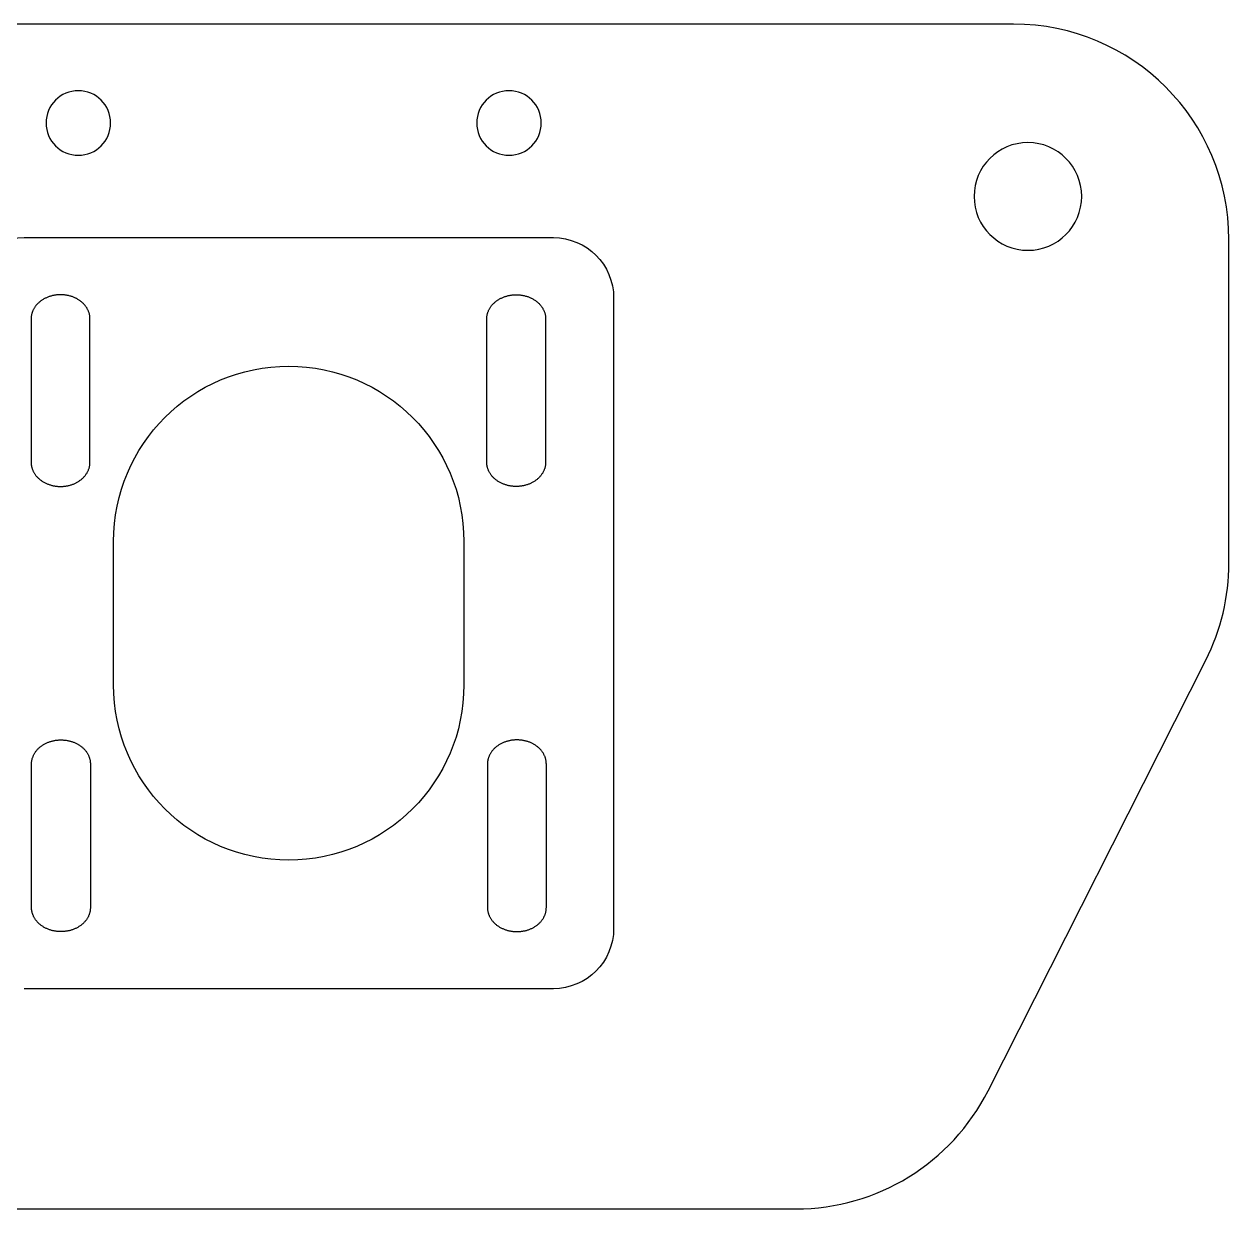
# Model space of a CAD drawing. Extents: x -164 to 318, y -425 to 35.
# Drawn here: x 233 to 316.9, y -232.1 to -149.6 of the extents above; entities that cross this region are included whole.
import ezdxf

# ---------------------------------------------------------------- set-up
doc = ezdxf.new("R2010")
doc.units = 0
doc.layers.get('0').update_dxf_attribs({"linetype": 'CONTINUOUS'})

msp = doc.modelspace()

# ---------------------------------------------------------------- linework, layer by layer
at = {"color": 0, "linetype": 'BYBLOCK'}
for p, q in [((301.935, -149.645), (98.935, -149.645)), ((233.012, -164.514), (269.879, -164.514)), ((316.935, -187.173), (316.935, -164.645)), ((234.609, -168.677), (234.563, -168.697)), ((234.655, -168.658), (234.609, -168.677)), ((234.702, -168.64), (234.655, -168.658)), ((234.749, -168.623), (234.702, -168.64)), ((234.796, -168.607), (234.749, -168.623)), ((234.843, -168.592), (234.796, -168.607)), ((234.891, -168.579), (234.843, -168.592)), ((234.939, -168.566), (234.891, -168.579)), ((234.986, -168.554), (234.939, -168.566)), ((235.034, -168.543), (234.986, -168.554)), ((235.082, -168.534), (235.034, -168.543)), ((235.13, -168.525), (235.082, -168.534)), ((235.178, -168.517), (235.13, -168.525)), ((235.225, -168.511), (235.178, -168.517)), ((235.272, -168.505), (235.225, -168.511)), ((235.319, -168.5), (235.272, -168.505)), ((235.366, -168.496), (235.319, -168.5)), ((235.413, -168.493), (235.366, -168.496)), ((235.459, -168.491), (235.413, -168.493)), ((235.505, -168.49), (235.459, -168.491)), ((235.551, -168.489), (235.505, -168.49)), ((235.596, -168.49), (235.551, -168.489)), ((235.642, -168.491), (235.596, -168.49)), ((235.688, -168.493), (235.642, -168.491)), ((235.735, -168.496), (235.688, -168.493)), ((235.782, -168.5), (235.735, -168.496)), ((235.829, -168.505), (235.782, -168.5)), ((235.876, -168.511), (235.829, -168.505)), ((235.924, -168.517), (235.876, -168.511)), ((235.971, -168.525), (235.924, -168.517)), ((236.019, -168.534), (235.971, -168.525)), ((236.067, -168.543), (236.019, -168.534)), ((236.115, -168.554), (236.067, -168.543)), ((236.162, -168.566), (236.115, -168.554)), ((236.21, -168.579), (236.162, -168.566)), ((236.258, -168.592), (236.21, -168.579)), ((236.305, -168.607), (236.258, -168.592)), ((236.352, -168.623), (236.305, -168.607)), ((236.399, -168.64), (236.352, -168.623)), ((236.446, -168.658), (236.399, -168.64)), ((236.492, -168.677), (236.446, -168.658)), ((236.538, -168.697), (236.492, -168.677)), ((266.303, -168.697), (266.349, -168.677)), ((266.349, -168.677), (266.395, -168.658)), ((266.395, -168.658), (266.442, -168.64)), ((266.442, -168.64), (266.489, -168.623)), ((266.489, -168.623), (266.536, -168.607)), ((266.536, -168.607), (266.584, -168.592)), ((266.584, -168.592), (266.631, -168.579)), ((266.631, -168.579), (266.679, -168.566)), ((266.679, -168.566), (266.727, -168.554)), ((266.727, -168.554), (266.774, -168.543)), ((266.774, -168.543), (266.822, -168.534)), ((266.822, -168.534), (266.87, -168.525)), ((266.87, -168.525), (266.918, -168.517)), ((266.918, -168.517), (266.965, -168.511)), ((266.965, -168.511), (267.013, -168.505)), ((267.013, -168.505), (267.06, -168.5)), ((267.06, -168.5), (267.107, -168.496)), ((267.107, -168.496), (267.153, -168.493)), ((267.153, -168.493), (267.199, -168.491)), ((267.199, -168.491), (267.245, -168.49)), ((267.245, -168.49), (267.291, -168.489)), ((267.291, -168.489), (267.336, -168.49)), ((267.336, -168.49), (267.382, -168.491)), ((267.382, -168.491), (267.428, -168.493)), ((267.428, -168.493), (267.475, -168.496)), ((267.475, -168.496), (267.522, -168.5)), ((267.522, -168.5), (267.569, -168.505)), ((267.569, -168.505), (267.616, -168.511)), ((267.616, -168.511), (267.664, -168.517)), ((267.664, -168.517), (267.711, -168.525)), ((267.711, -168.525), (267.759, -168.534)), ((267.759, -168.534), (267.807, -168.543)), ((267.807, -168.543), (267.855, -168.554)), ((267.855, -168.554), (267.903, -168.566)), ((267.903, -168.566), (267.95, -168.579)), ((267.95, -168.579), (267.998, -168.592)), ((267.998, -168.592), (268.045, -168.607)), ((268.045, -168.607), (268.093, -168.623)), ((268.093, -168.623), (268.139, -168.64)), ((268.139, -168.64), (268.186, -168.658)), ((268.186, -168.658), (268.232, -168.677)), ((268.232, -168.677), (268.278, -168.697)), ((233.664, -169.509), (233.644, -169.548)), ((233.684, -169.471), (233.664, -169.509)), ((233.706, -169.433), (233.684, -169.471)), ((233.73, -169.395), (233.706, -169.433)), ((233.754, -169.358), (233.73, -169.395)), ((233.78, -169.321), (233.754, -169.358)), ((233.807, -169.284), (233.78, -169.321)), ((233.835, -169.248), (233.807, -169.284)), ((233.864, -169.212), (233.835, -169.248)), ((233.895, -169.177), (233.864, -169.212)), ((233.926, -169.143), (233.895, -169.177)), ((233.959, -169.109), (233.926, -169.143)), ((233.993, -169.076), (233.959, -169.109)), ((234.028, -169.043), (233.993, -169.076)), ((234.064, -169.011), (234.028, -169.043)), ((234.101, -168.98), (234.064, -169.011)), ((234.139, -168.95), (234.101, -168.98)), ((234.178, -168.92), (234.139, -168.95)), ((234.218, -168.892), (234.178, -168.92)), ((234.258, -168.864), (234.218, -168.892)), ((234.3, -168.837), (234.258, -168.864)), ((234.342, -168.811), (234.3, -168.837)), ((234.385, -168.786), (234.342, -168.811)), ((234.429, -168.763), (234.385, -168.786)), ((234.473, -168.74), (234.429, -168.763)), ((234.518, -168.718), (234.473, -168.74)), ((234.563, -168.697), (234.518, -168.718)), ((236.583, -168.718), (236.538, -168.697)), ((236.628, -168.74), (236.583, -168.718)), ((236.672, -168.763), (236.628, -168.74)), ((236.716, -168.786), (236.672, -168.763)), ((236.759, -168.811), (236.716, -168.786)), ((236.801, -168.837), (236.759, -168.811)), ((236.843, -168.864), (236.801, -168.837)), ((236.883, -168.892), (236.843, -168.864)), ((236.923, -168.92), (236.883, -168.892)), ((236.962, -168.95), (236.923, -168.92)), ((237, -168.98), (236.962, -168.95)), ((237.037, -169.011), (237, -168.98)), ((237.073, -169.043), (237.037, -169.011)), ((237.108, -169.076), (237.073, -169.043)), ((237.142, -169.109), (237.108, -169.076)), ((237.175, -169.143), (237.142, -169.109)), ((237.207, -169.177), (237.175, -169.143)), ((237.237, -169.212), (237.207, -169.177)), ((237.266, -169.248), (237.237, -169.212)), ((237.295, -169.284), (237.266, -169.248)), ((237.321, -169.321), (237.295, -169.284)), ((237.347, -169.358), (237.321, -169.321)), ((237.372, -169.395), (237.347, -169.358)), ((237.395, -169.433), (237.372, -169.395)), ((237.417, -169.471), (237.395, -169.433)), ((237.437, -169.509), (237.417, -169.471)), ((237.457, -169.548), (237.437, -169.509)), ((265.385, -169.548), (265.404, -169.509)), ((265.404, -169.509), (265.425, -169.471)), ((265.425, -169.471), (265.447, -169.433)), ((265.447, -169.433), (265.47, -169.395)), ((265.47, -169.395), (265.494, -169.358)), ((265.494, -169.358), (265.52, -169.321)), ((265.52, -169.321), (265.547, -169.284)), ((265.547, -169.284), (265.575, -169.248)), ((265.575, -169.248), (265.604, -169.212)), ((265.604, -169.212), (265.635, -169.177)), ((265.635, -169.177), (265.666, -169.143)), ((265.666, -169.143), (265.699, -169.109)), ((265.699, -169.109), (265.733, -169.076)), ((265.733, -169.076), (265.768, -169.043)), ((265.768, -169.043), (265.804, -169.011)), ((265.804, -169.011), (265.841, -168.98)), ((265.841, -168.98), (265.879, -168.95)), ((265.879, -168.95), (265.918, -168.92)), ((265.918, -168.92), (265.958, -168.892)), ((265.958, -168.892), (265.999, -168.864)), ((265.999, -168.864), (266.04, -168.837)), ((266.04, -168.837), (266.082, -168.811)), ((266.082, -168.811), (266.125, -168.786)), ((266.125, -168.786), (266.169, -168.763)), ((266.169, -168.763), (266.213, -168.74)), ((266.213, -168.74), (266.258, -168.718)), ((266.258, -168.718), (266.303, -168.697)), ((268.278, -168.697), (268.323, -168.718)), ((268.323, -168.718), (268.368, -168.74)), ((268.368, -168.74), (268.412, -168.763)), ((268.412, -168.763), (268.456, -168.786)), ((268.456, -168.786), (268.499, -168.811)), ((268.499, -168.811), (268.541, -168.837)), ((268.541, -168.837), (268.583, -168.864)), ((268.583, -168.864), (268.624, -168.892)), ((268.624, -168.892), (268.663, -168.92)), ((268.663, -168.92), (268.702, -168.95)), ((268.702, -168.95), (268.74, -168.98)), ((268.74, -168.98), (268.777, -169.011)), ((268.777, -169.011), (268.813, -169.043)), ((268.813, -169.043), (268.848, -169.076)), ((268.848, -169.076), (268.882, -169.109)), ((268.882, -169.109), (268.915, -169.143)), ((268.915, -169.143), (268.947, -169.177)), ((268.947, -169.177), (268.977, -169.212)), ((268.977, -169.212), (269.007, -169.248)), ((269.007, -169.248), (269.035, -169.284)), ((269.035, -169.284), (269.062, -169.321)), ((269.062, -169.321), (269.087, -169.358)), ((269.087, -169.358), (269.112, -169.395)), ((269.112, -169.395), (269.135, -169.433)), ((269.135, -169.433), (269.157, -169.471)), ((269.157, -169.471), (269.177, -169.509)), ((269.177, -169.509), (269.197, -169.548)), ((274.079, -168.714), (274.079, -212.614)), ((233.503, -170.09), (233.501, -170.127)), ((233.501, -170.127), (233.501, -170.164)), ((233.501, -170.164), (233.501, -180.164)), ((233.505, -170.052), (233.503, -170.09)), ((233.509, -170.014), (233.505, -170.052)), ((233.514, -169.976), (233.509, -170.014)), ((233.52, -169.937), (233.514, -169.976)), ((233.527, -169.899), (233.52, -169.937)), ((233.535, -169.86), (233.527, -169.899)), ((233.544, -169.821), (233.535, -169.86)), ((233.555, -169.782), (233.544, -169.821)), ((233.567, -169.743), (233.555, -169.782)), ((233.58, -169.704), (233.567, -169.743)), ((233.594, -169.665), (233.58, -169.704)), ((233.61, -169.626), (233.594, -169.665)), ((233.626, -169.587), (233.61, -169.626)), ((233.644, -169.548), (233.626, -169.587)), ((237.475, -169.587), (237.457, -169.548)), ((237.492, -169.626), (237.475, -169.587)), ((237.507, -169.665), (237.492, -169.626)), ((237.521, -169.704), (237.507, -169.665)), ((237.534, -169.743), (237.521, -169.704)), ((237.546, -169.782), (237.534, -169.743)), ((237.557, -169.821), (237.546, -169.782)), ((237.566, -169.86), (237.557, -169.821)), ((237.575, -169.899), (237.566, -169.86)), ((237.582, -169.937), (237.575, -169.899)), ((237.587, -169.976), (237.582, -169.937)), ((237.592, -170.014), (237.587, -169.976)), ((237.596, -170.052), (237.592, -170.014)), ((237.599, -170.09), (237.596, -170.052)), ((237.6, -170.127), (237.599, -170.09)), ((237.601, -170.164), (237.6, -170.127)), ((237.601, -180.164), (237.601, -170.164)), ((265.241, -170.127), (265.243, -170.09)), ((265.241, -170.164), (265.241, -170.127)), ((265.241, -180.164), (265.241, -170.164)), ((265.243, -170.09), (265.245, -170.052)), ((265.245, -170.052), (265.249, -170.014)), ((265.249, -170.014), (265.254, -169.976)), ((265.254, -169.976), (265.26, -169.937)), ((265.26, -169.937), (265.267, -169.899)), ((265.267, -169.899), (265.275, -169.86)), ((265.275, -169.86), (265.284, -169.821)), ((265.284, -169.821), (265.295, -169.782)), ((265.295, -169.782), (265.307, -169.743)), ((265.307, -169.743), (265.32, -169.704)), ((265.32, -169.704), (265.334, -169.665)), ((265.334, -169.665), (265.35, -169.626)), ((265.35, -169.626), (265.367, -169.587)), ((265.367, -169.587), (265.385, -169.548)), ((269.197, -169.548), (269.215, -169.587)), ((269.215, -169.587), (269.232, -169.626)), ((269.232, -169.626), (269.247, -169.665)), ((269.247, -169.665), (269.262, -169.704)), ((269.262, -169.704), (269.275, -169.743)), ((269.275, -169.743), (269.286, -169.782)), ((269.286, -169.782), (269.297, -169.821)), ((269.297, -169.821), (269.306, -169.86)), ((269.306, -169.86), (269.315, -169.899)), ((269.315, -169.899), (269.322, -169.937)), ((269.322, -169.937), (269.328, -169.976)), ((269.328, -169.976), (269.332, -170.014)), ((269.332, -170.014), (269.336, -170.052)), ((269.336, -170.052), (269.339, -170.09)), ((269.339, -170.09), (269.34, -170.127)), ((269.34, -170.127), (269.341, -170.164)), ((269.341, -170.164), (269.341, -180.164)), ((233.501, -180.164), (233.501, -180.202)), ((233.501, -180.202), (233.503, -180.239)), ((233.503, -180.239), (233.505, -180.277)), ((233.505, -180.277), (233.509, -180.315)), ((233.509, -180.315), (233.514, -180.353)), ((233.514, -180.353), (233.52, -180.392)), ((233.52, -180.392), (233.527, -180.43)), ((233.527, -180.43), (233.535, -180.469)), ((237.566, -180.469), (237.575, -180.43)), ((237.575, -180.43), (237.582, -180.392)), ((237.582, -180.392), (237.587, -180.353)), ((237.587, -180.353), (237.592, -180.315)), ((237.592, -180.315), (237.596, -180.277)), ((237.596, -180.277), (237.599, -180.239)), ((237.599, -180.239), (237.6, -180.202)), ((237.6, -180.202), (237.601, -180.164)), ((265.241, -180.202), (265.241, -180.164)), ((265.243, -180.239), (265.241, -180.202)), ((265.245, -180.277), (265.243, -180.239)), ((265.249, -180.315), (265.245, -180.277)), ((265.254, -180.353), (265.249, -180.315)), ((265.26, -180.392), (265.254, -180.353)), ((265.267, -180.43), (265.26, -180.392)), ((265.275, -180.469), (265.267, -180.43)), ((269.315, -180.43), (269.306, -180.469)), ((269.322, -180.392), (269.315, -180.43)), ((269.328, -180.353), (269.322, -180.392)), ((269.332, -180.315), (269.328, -180.353)), ((269.336, -180.277), (269.332, -180.315)), ((269.339, -180.239), (269.336, -180.277)), ((269.34, -180.202), (269.339, -180.239)), ((269.341, -180.164), (269.34, -180.202)), ((233.535, -180.469), (233.544, -180.508)), ((233.544, -180.508), (233.555, -180.547)), ((233.555, -180.547), (233.567, -180.586)), ((233.567, -180.586), (233.58, -180.625)), ((233.58, -180.625), (233.594, -180.664)), ((233.594, -180.664), (233.61, -180.703)), ((233.61, -180.703), (233.626, -180.742)), ((233.626, -180.742), (233.644, -180.781)), ((233.644, -180.781), (233.664, -180.82)), ((233.664, -180.82), (233.684, -180.858)), ((233.684, -180.858), (233.706, -180.896)), ((233.706, -180.896), (233.73, -180.934)), ((233.73, -180.934), (233.754, -180.971)), ((233.754, -180.971), (233.78, -181.008)), ((233.78, -181.008), (233.807, -181.045)), ((233.807, -181.045), (233.835, -181.081)), ((233.835, -181.081), (233.864, -181.117)), ((233.864, -181.117), (233.895, -181.152)), ((233.895, -181.152), (233.926, -181.186)), ((233.926, -181.186), (233.959, -181.22)), ((233.959, -181.22), (233.993, -181.253)), ((233.993, -181.253), (234.028, -181.286)), ((237.073, -181.286), (237.108, -181.253)), ((237.108, -181.253), (237.142, -181.22)), ((237.142, -181.22), (237.175, -181.186)), ((237.175, -181.186), (237.207, -181.152)), ((237.207, -181.152), (237.237, -181.117)), ((237.237, -181.117), (237.266, -181.081)), ((237.266, -181.081), (237.295, -181.045)), ((237.295, -181.045), (237.321, -181.008)), ((237.321, -181.008), (237.347, -180.971)), ((237.347, -180.971), (237.372, -180.934)), ((237.372, -180.934), (237.395, -180.896)), ((237.395, -180.896), (237.417, -180.858)), ((237.417, -180.858), (237.437, -180.82)), ((237.437, -180.82), (237.457, -180.781)), ((237.457, -180.781), (237.475, -180.742)), ((237.475, -180.742), (237.492, -180.703)), ((237.492, -180.703), (237.507, -180.664)), ((237.507, -180.664), (237.521, -180.625)), ((237.521, -180.625), (237.534, -180.586)), ((237.534, -180.586), (237.546, -180.547)), ((237.546, -180.547), (237.557, -180.508)), ((237.557, -180.508), (237.566, -180.469)), ((265.284, -180.508), (265.275, -180.469)), ((265.295, -180.547), (265.284, -180.508)), ((265.307, -180.586), (265.295, -180.547)), ((265.32, -180.625), (265.307, -180.586)), ((265.334, -180.664), (265.32, -180.625)), ((265.35, -180.703), (265.334, -180.664)), ((265.367, -180.742), (265.35, -180.703)), ((265.385, -180.781), (265.367, -180.742)), ((265.404, -180.82), (265.385, -180.781)), ((265.425, -180.858), (265.404, -180.82)), ((265.447, -180.896), (265.425, -180.858)), ((265.47, -180.934), (265.447, -180.896)), ((265.494, -180.971), (265.47, -180.934)), ((265.52, -181.008), (265.494, -180.971)), ((265.547, -181.045), (265.52, -181.008)), ((265.575, -181.081), (265.547, -181.045)), ((265.604, -181.117), (265.575, -181.081)), ((265.635, -181.152), (265.604, -181.117)), ((265.666, -181.186), (265.635, -181.152)), ((265.699, -181.22), (265.666, -181.186)), ((265.733, -181.253), (265.699, -181.22)), ((265.768, -181.286), (265.733, -181.253)), ((268.848, -181.253), (268.813, -181.286)), ((268.882, -181.22), (268.848, -181.253)), ((268.915, -181.186), (268.882, -181.22)), ((268.947, -181.152), (268.915, -181.186)), ((268.977, -181.117), (268.947, -181.152)), ((269.007, -181.081), (268.977, -181.117)), ((269.035, -181.045), (269.007, -181.081)), ((269.062, -181.008), (269.035, -181.045)), ((269.087, -180.971), (269.062, -181.008)), ((269.112, -180.934), (269.087, -180.971)), ((269.135, -180.896), (269.112, -180.934)), ((269.157, -180.858), (269.135, -180.896)), ((269.177, -180.82), (269.157, -180.858)), ((269.197, -180.781), (269.177, -180.82)), ((269.215, -180.742), (269.197, -180.781)), ((269.232, -180.703), (269.215, -180.742)), ((269.247, -180.664), (269.232, -180.703)), ((269.262, -180.625), (269.247, -180.664)), ((269.275, -180.586), (269.262, -180.625)), ((269.286, -180.547), (269.275, -180.586)), ((269.297, -180.508), (269.286, -180.547)), ((269.306, -180.469), (269.297, -180.508)), ((234.028, -181.286), (234.064, -181.318)), ((234.064, -181.318), (234.101, -181.349)), ((234.101, -181.349), (234.139, -181.379)), ((234.139, -181.379), (234.178, -181.409)), ((234.178, -181.409), (234.218, -181.437)), ((234.218, -181.437), (234.258, -181.465)), ((234.258, -181.465), (234.3, -181.492)), ((234.3, -181.492), (234.342, -181.518)), ((234.342, -181.518), (234.385, -181.542)), ((234.385, -181.542), (234.429, -181.566)), ((234.429, -181.566), (234.473, -181.589)), ((234.473, -181.589), (234.518, -181.611)), ((234.518, -181.611), (234.563, -181.632)), ((234.563, -181.632), (234.609, -181.652)), ((234.609, -181.652), (234.655, -181.671)), ((234.655, -181.671), (234.702, -181.689)), ((234.702, -181.689), (234.749, -181.706)), ((234.749, -181.706), (234.796, -181.722)), ((234.796, -181.722), (234.843, -181.737)), ((234.843, -181.737), (234.891, -181.75)), ((234.891, -181.75), (234.939, -181.763)), ((234.939, -181.763), (234.986, -181.775)), ((234.986, -181.775), (235.034, -181.786)), ((235.034, -181.786), (235.082, -181.795)), ((235.082, -181.795), (235.13, -181.804)), ((235.13, -181.804), (235.178, -181.812)), ((235.178, -181.812), (235.225, -181.818)), ((235.225, -181.818), (235.272, -181.824)), ((235.272, -181.824), (235.319, -181.829)), ((235.319, -181.829), (235.366, -181.833)), ((235.366, -181.833), (235.413, -181.836)), ((235.413, -181.836), (235.459, -181.838)), ((235.459, -181.838), (235.505, -181.839)), ((235.505, -181.839), (235.551, -181.839)), ((235.551, -181.839), (235.596, -181.839)), ((235.596, -181.839), (235.642, -181.838)), ((235.642, -181.838), (235.688, -181.836)), ((235.688, -181.836), (235.735, -181.833)), ((235.735, -181.833), (235.782, -181.829)), ((235.782, -181.829), (235.829, -181.824)), ((235.829, -181.824), (235.876, -181.818)), ((235.876, -181.818), (235.924, -181.812)), ((235.924, -181.812), (235.971, -181.804)), ((235.971, -181.804), (236.019, -181.795)), ((236.019, -181.795), (236.067, -181.786)), ((236.067, -181.786), (236.115, -181.775)), ((236.115, -181.775), (236.162, -181.763)), ((236.162, -181.763), (236.21, -181.75)), ((236.21, -181.75), (236.258, -181.737)), ((236.258, -181.737), (236.305, -181.722)), ((236.305, -181.722), (236.352, -181.706)), ((236.352, -181.706), (236.399, -181.689)), ((236.399, -181.689), (236.446, -181.671)), ((236.446, -181.671), (236.492, -181.652)), ((236.492, -181.652), (236.538, -181.632)), ((236.538, -181.632), (236.583, -181.611)), ((236.583, -181.611), (236.628, -181.589)), ((236.628, -181.589), (236.672, -181.566)), ((236.672, -181.566), (236.716, -181.542)), ((236.716, -181.542), (236.759, -181.518)), ((236.759, -181.518), (236.801, -181.492)), ((236.801, -181.492), (236.843, -181.465)), ((236.843, -181.465), (236.883, -181.437)), ((236.883, -181.437), (236.923, -181.409)), ((236.923, -181.409), (236.962, -181.379)), ((236.962, -181.379), (237, -181.349)), ((237, -181.349), (237.037, -181.318)), ((237.037, -181.318), (237.073, -181.286)), ((265.804, -181.318), (265.768, -181.286)), ((265.841, -181.349), (265.804, -181.318)), ((265.879, -181.379), (265.841, -181.349)), ((265.918, -181.409), (265.879, -181.379)), ((265.958, -181.437), (265.918, -181.409)), ((265.999, -181.465), (265.958, -181.437)), ((266.04, -181.492), (265.999, -181.465)), ((266.082, -181.518), (266.04, -181.492)), ((266.125, -181.542), (266.082, -181.518)), ((266.169, -181.566), (266.125, -181.542)), ((266.213, -181.589), (266.169, -181.566)), ((266.258, -181.611), (266.213, -181.589)), ((266.303, -181.632), (266.258, -181.611)), ((266.349, -181.652), (266.303, -181.632)), ((266.395, -181.671), (266.349, -181.652)), ((266.442, -181.689), (266.395, -181.671)), ((266.489, -181.706), (266.442, -181.689)), ((266.536, -181.722), (266.489, -181.706)), ((266.584, -181.737), (266.536, -181.722)), ((266.631, -181.75), (266.584, -181.737)), ((266.679, -181.763), (266.631, -181.75)), ((266.727, -181.775), (266.679, -181.763)), ((266.774, -181.786), (266.727, -181.775)), ((266.822, -181.795), (266.774, -181.786)), ((266.87, -181.804), (266.822, -181.795)), ((266.918, -181.812), (266.87, -181.804)), ((266.965, -181.818), (266.918, -181.812)), ((267.013, -181.824), (266.965, -181.818)), ((267.06, -181.829), (267.013, -181.824)), ((267.107, -181.833), (267.06, -181.829)), ((267.153, -181.836), (267.107, -181.833)), ((267.199, -181.838), (267.153, -181.836)), ((267.245, -181.839), (267.199, -181.838)), ((267.291, -181.839), (267.245, -181.839)), ((267.336, -181.839), (267.291, -181.839)), ((267.382, -181.838), (267.336, -181.839)), ((267.428, -181.836), (267.382, -181.838)), ((267.475, -181.833), (267.428, -181.836)), ((267.522, -181.829), (267.475, -181.833)), ((267.569, -181.824), (267.522, -181.829)), ((267.616, -181.818), (267.569, -181.824)), ((267.664, -181.812), (267.616, -181.818)), ((267.711, -181.804), (267.664, -181.812)), ((267.759, -181.795), (267.711, -181.804)), ((267.807, -181.786), (267.759, -181.795)), ((267.855, -181.775), (267.807, -181.786)), ((267.903, -181.763), (267.855, -181.775)), ((267.95, -181.75), (267.903, -181.763)), ((267.998, -181.737), (267.95, -181.75)), ((268.045, -181.722), (267.998, -181.737)), ((268.093, -181.706), (268.045, -181.722)), ((268.139, -181.689), (268.093, -181.706)), ((268.186, -181.671), (268.139, -181.689)), ((268.232, -181.652), (268.186, -181.671)), ((268.278, -181.632), (268.232, -181.652)), ((268.323, -181.611), (268.278, -181.632)), ((268.368, -181.589), (268.323, -181.611)), ((268.412, -181.566), (268.368, -181.589)), ((268.456, -181.542), (268.412, -181.566)), ((268.499, -181.518), (268.456, -181.542)), ((268.541, -181.492), (268.499, -181.518)), ((268.583, -181.465), (268.541, -181.492)), ((268.624, -181.437), (268.583, -181.465)), ((268.663, -181.409), (268.624, -181.437)), ((268.702, -181.379), (268.663, -181.409)), ((268.74, -181.349), (268.702, -181.379)), ((268.777, -181.318), (268.74, -181.349)), ((268.813, -181.286), (268.777, -181.318)), ((239.246, -195.664), (239.246, -185.664)), ((263.646, -185.664), (263.646, -195.664)), ((300.161, -223.917), (315.321, -193.942)), ((234.503, -199.74), (234.548, -199.718)), ((234.548, -199.718), (234.594, -199.697)), ((234.594, -199.697), (234.639, -199.677)), ((234.639, -199.677), (234.686, -199.658)), ((234.686, -199.658), (234.732, -199.64)), ((234.732, -199.64), (234.779, -199.623)), ((234.779, -199.623), (234.826, -199.607)), ((234.826, -199.607), (234.874, -199.592)), ((234.874, -199.592), (234.921, -199.579)), ((234.921, -199.579), (234.969, -199.566)), ((234.969, -199.566), (235.017, -199.554)), ((235.017, -199.554), (235.065, -199.543)), ((235.065, -199.543), (235.113, -199.534)), ((235.113, -199.534), (235.16, -199.525)), ((235.16, -199.525), (235.208, -199.517)), ((235.208, -199.517), (235.255, -199.511)), ((235.255, -199.511), (235.303, -199.505)), ((235.303, -199.505), (235.35, -199.5)), ((235.35, -199.5), (235.397, -199.496)), ((235.397, -199.496), (235.443, -199.493)), ((235.443, -199.493), (235.49, -199.491)), ((235.49, -199.491), (235.535, -199.49)), ((235.535, -199.49), (235.581, -199.489)), ((235.581, -199.489), (235.626, -199.49)), ((235.626, -199.49), (235.672, -199.491)), ((235.672, -199.491), (235.719, -199.493)), ((235.719, -199.493), (235.765, -199.496)), ((235.765, -199.496), (235.812, -199.5)), ((235.812, -199.5), (235.859, -199.505)), ((235.859, -199.505), (235.906, -199.511)), ((235.906, -199.511), (235.954, -199.517)), ((235.954, -199.517), (236.002, -199.525)), ((236.002, -199.525), (236.049, -199.534)), ((236.049, -199.534), (236.097, -199.543)), ((236.097, -199.543), (236.145, -199.554)), ((236.145, -199.554), (236.193, -199.566)), ((236.193, -199.566), (236.241, -199.579)), ((236.241, -199.579), (236.288, -199.592)), ((236.288, -199.592), (236.336, -199.607)), ((236.336, -199.607), (236.383, -199.623)), ((236.383, -199.623), (236.43, -199.64)), ((236.43, -199.64), (236.476, -199.658)), ((236.476, -199.658), (236.523, -199.677)), ((236.523, -199.677), (236.568, -199.697)), ((236.568, -199.697), (236.614, -199.718)), ((236.614, -199.718), (236.658, -199.74)), ((266.307, -199.718), (266.262, -199.74)), ((266.353, -199.697), (266.307, -199.718)), ((266.398, -199.677), (266.353, -199.697)), ((266.445, -199.658), (266.398, -199.677)), ((266.491, -199.64), (266.445, -199.658)), ((266.538, -199.623), (266.491, -199.64)), ((266.585, -199.607), (266.538, -199.623)), ((266.633, -199.592), (266.585, -199.607)), ((266.68, -199.579), (266.633, -199.592)), ((266.728, -199.566), (266.68, -199.579)), ((266.776, -199.554), (266.728, -199.566)), ((266.824, -199.543), (266.776, -199.554)), ((266.872, -199.534), (266.824, -199.543)), ((266.919, -199.525), (266.872, -199.534)), ((266.967, -199.517), (266.919, -199.525)), ((267.014, -199.511), (266.967, -199.517)), ((267.062, -199.505), (267.014, -199.511)), ((267.109, -199.5), (267.062, -199.505)), ((267.156, -199.496), (267.109, -199.5)), ((267.202, -199.493), (267.156, -199.496)), ((267.249, -199.491), (267.202, -199.493)), ((267.294, -199.49), (267.249, -199.491)), ((267.34, -199.489), (267.294, -199.49)), ((267.385, -199.49), (267.34, -199.489)), ((267.431, -199.491), (267.385, -199.49)), ((267.478, -199.493), (267.431, -199.491)), ((267.524, -199.496), (267.478, -199.493)), ((267.571, -199.5), (267.524, -199.496)), ((267.618, -199.505), (267.571, -199.5)), ((267.665, -199.511), (267.618, -199.505)), ((267.713, -199.517), (267.665, -199.511)), ((267.761, -199.525), (267.713, -199.517)), ((267.808, -199.534), (267.761, -199.525)), ((267.856, -199.543), (267.808, -199.534)), ((267.904, -199.554), (267.856, -199.543)), ((267.952, -199.566), (267.904, -199.554)), ((268, -199.579), (267.952, -199.566)), ((268.047, -199.592), (268, -199.579)), ((268.095, -199.607), (268.047, -199.592)), ((268.142, -199.623), (268.095, -199.607)), ((268.189, -199.64), (268.142, -199.623)), ((268.235, -199.658), (268.189, -199.64)), ((268.282, -199.677), (268.235, -199.658)), ((268.327, -199.697), (268.282, -199.677)), ((268.373, -199.718), (268.327, -199.697)), ((268.418, -199.74), (268.373, -199.718)), ((233.657, -200.587), (233.675, -200.548)), ((233.675, -200.548), (233.694, -200.509)), ((233.694, -200.509), (233.715, -200.471)), ((233.715, -200.471), (233.737, -200.433)), ((233.737, -200.433), (233.76, -200.395)), ((233.76, -200.395), (233.784, -200.358)), ((233.784, -200.358), (233.81, -200.321)), ((233.81, -200.321), (233.837, -200.284)), ((233.837, -200.284), (233.865, -200.248)), ((233.865, -200.248), (233.894, -200.212)), ((233.894, -200.212), (233.925, -200.177)), ((233.925, -200.177), (233.957, -200.143)), ((233.957, -200.143), (233.989, -200.109)), ((233.989, -200.109), (234.023, -200.076)), ((234.023, -200.076), (234.058, -200.043)), ((234.058, -200.043), (234.094, -200.011)), ((234.094, -200.011), (234.131, -199.98)), ((234.131, -199.98), (234.169, -199.95)), ((234.169, -199.95), (234.208, -199.92)), ((234.208, -199.92), (234.248, -199.892)), ((234.248, -199.892), (234.289, -199.864)), ((234.289, -199.864), (234.33, -199.837)), ((234.33, -199.837), (234.373, -199.811)), ((234.373, -199.811), (234.416, -199.786)), ((234.416, -199.786), (234.459, -199.763)), ((234.459, -199.763), (234.503, -199.74)), ((236.658, -199.74), (236.703, -199.763)), ((236.703, -199.763), (236.746, -199.786)), ((236.746, -199.786), (236.789, -199.811)), ((236.789, -199.811), (236.832, -199.837)), ((236.832, -199.837), (236.873, -199.864)), ((236.873, -199.864), (236.914, -199.892)), ((236.914, -199.892), (236.954, -199.92)), ((236.954, -199.92), (236.993, -199.95)), ((236.993, -199.95), (237.031, -199.98)), ((237.031, -199.98), (237.068, -200.011)), ((237.068, -200.011), (237.104, -200.043)), ((237.104, -200.043), (237.139, -200.076)), ((237.139, -200.076), (237.172, -200.109)), ((237.172, -200.109), (237.205, -200.143)), ((237.205, -200.143), (237.237, -200.177)), ((237.237, -200.177), (237.267, -200.212)), ((237.267, -200.212), (237.297, -200.248)), ((237.297, -200.248), (237.325, -200.284)), ((237.325, -200.284), (237.352, -200.321)), ((237.352, -200.321), (237.378, -200.358)), ((237.378, -200.358), (237.402, -200.395)), ((237.402, -200.395), (237.425, -200.433)), ((237.425, -200.433), (237.447, -200.471)), ((237.447, -200.471), (237.468, -200.509)), ((237.468, -200.509), (237.487, -200.548)), ((237.487, -200.548), (237.505, -200.587)), ((265.434, -200.548), (265.416, -200.587)), ((265.453, -200.509), (265.434, -200.548)), ((265.474, -200.471), (265.453, -200.509)), ((265.496, -200.433), (265.474, -200.471)), ((265.519, -200.395), (265.496, -200.433)), ((265.543, -200.358), (265.519, -200.395)), ((265.569, -200.321), (265.543, -200.358)), ((265.596, -200.284), (265.569, -200.321)), ((265.624, -200.248), (265.596, -200.284)), ((265.653, -200.212), (265.624, -200.248)), ((265.684, -200.177), (265.653, -200.212)), ((265.716, -200.143), (265.684, -200.177)), ((265.748, -200.109), (265.716, -200.143)), ((265.782, -200.076), (265.748, -200.109)), ((265.817, -200.043), (265.782, -200.076)), ((265.853, -200.011), (265.817, -200.043)), ((265.89, -199.98), (265.853, -200.011)), ((265.928, -199.95), (265.89, -199.98)), ((265.967, -199.92), (265.928, -199.95)), ((266.007, -199.892), (265.967, -199.92)), ((266.048, -199.864), (266.007, -199.892)), ((266.089, -199.837), (266.048, -199.864)), ((266.132, -199.811), (266.089, -199.837)), ((266.175, -199.786), (266.132, -199.811)), ((266.218, -199.763), (266.175, -199.786)), ((266.262, -199.74), (266.218, -199.763)), ((268.462, -199.763), (268.418, -199.74)), ((268.505, -199.786), (268.462, -199.763)), ((268.548, -199.811), (268.505, -199.786)), ((268.591, -199.837), (268.548, -199.811)), ((268.632, -199.864), (268.591, -199.837)), ((268.673, -199.892), (268.632, -199.864)), ((268.713, -199.92), (268.673, -199.892)), ((268.752, -199.95), (268.713, -199.92)), ((268.79, -199.98), (268.752, -199.95)), ((268.827, -200.011), (268.79, -199.98)), ((268.863, -200.043), (268.827, -200.011)), ((268.898, -200.076), (268.863, -200.043)), ((268.932, -200.109), (268.898, -200.076)), ((268.964, -200.143), (268.932, -200.109)), ((268.996, -200.177), (268.964, -200.143)), ((269.026, -200.212), (268.996, -200.177)), ((269.056, -200.248), (269.026, -200.212)), ((269.084, -200.284), (269.056, -200.248)), ((269.111, -200.321), (269.084, -200.284)), ((269.137, -200.358), (269.111, -200.321)), ((269.161, -200.395), (269.137, -200.358)), ((269.184, -200.433), (269.161, -200.395)), ((269.206, -200.471), (269.184, -200.433)), ((269.227, -200.509), (269.206, -200.471)), ((269.246, -200.548), (269.227, -200.509)), ((269.264, -200.587), (269.246, -200.548)), ((233.531, -201.127), (233.533, -201.09)), ((233.531, -201.164), (233.531, -201.127)), ((233.531, -211.164), (233.531, -201.164)), ((233.533, -201.09), (233.536, -201.052)), ((233.536, -201.052), (233.539, -201.014)), ((233.539, -201.014), (233.544, -200.976)), ((233.544, -200.976), (233.55, -200.937)), ((233.55, -200.937), (233.557, -200.899)), ((233.557, -200.899), (233.565, -200.86)), ((233.565, -200.86), (233.575, -200.821)), ((233.575, -200.821), (233.585, -200.782)), ((233.585, -200.782), (233.597, -200.743)), ((233.597, -200.743), (233.61, -200.704)), ((233.61, -200.704), (233.624, -200.665)), ((233.624, -200.665), (233.64, -200.626)), ((233.64, -200.626), (233.657, -200.587)), ((237.505, -200.587), (237.522, -200.626)), ((237.522, -200.626), (237.538, -200.665)), ((237.538, -200.665), (237.552, -200.704)), ((237.552, -200.704), (237.565, -200.743)), ((237.565, -200.743), (237.577, -200.782)), ((237.577, -200.782), (237.587, -200.821)), ((237.587, -200.821), (237.597, -200.86)), ((237.597, -200.86), (237.605, -200.899)), ((237.605, -200.899), (237.612, -200.937)), ((237.612, -200.937), (237.618, -200.976)), ((237.618, -200.976), (237.623, -201.014)), ((237.623, -201.014), (237.626, -201.052)), ((237.626, -201.052), (237.629, -201.09)), ((237.629, -201.09), (237.63, -201.127)), ((237.63, -201.127), (237.631, -201.164)), ((237.631, -201.164), (237.631, -211.164)), ((265.292, -201.09), (265.29, -201.127)), ((265.29, -201.127), (265.29, -201.164)), ((265.29, -201.164), (265.29, -211.164)), ((265.295, -201.052), (265.292, -201.09)), ((265.298, -201.014), (265.295, -201.052)), ((265.303, -200.976), (265.298, -201.014)), ((265.309, -200.937), (265.303, -200.976)), ((265.316, -200.899), (265.309, -200.937)), ((265.324, -200.86), (265.316, -200.899)), ((265.334, -200.821), (265.324, -200.86)), ((265.344, -200.782), (265.334, -200.821)), ((265.356, -200.743), (265.344, -200.782)), ((265.369, -200.704), (265.356, -200.743)), ((265.383, -200.665), (265.369, -200.704)), ((265.399, -200.626), (265.383, -200.665)), ((265.416, -200.587), (265.399, -200.626)), ((269.281, -200.626), (269.264, -200.587)), ((269.297, -200.665), (269.281, -200.626)), ((269.311, -200.704), (269.297, -200.665)), ((269.324, -200.743), (269.311, -200.704)), ((269.336, -200.782), (269.324, -200.743)), ((269.346, -200.821), (269.336, -200.782)), ((269.356, -200.86), (269.346, -200.821)), ((269.364, -200.899), (269.356, -200.86)), ((269.371, -200.937), (269.364, -200.899)), ((269.377, -200.976), (269.371, -200.937)), ((269.382, -201.014), (269.377, -200.976)), ((269.385, -201.052), (269.382, -201.014)), ((269.388, -201.09), (269.385, -201.052)), ((269.389, -201.127), (269.388, -201.09)), ((269.39, -201.164), (269.389, -201.127)), ((269.39, -211.164), (269.39, -201.164)), ((233.531, -211.202), (233.531, -211.164)), ((233.533, -211.239), (233.531, -211.202)), ((233.536, -211.277), (233.533, -211.239)), ((233.539, -211.315), (233.536, -211.277)), ((233.544, -211.353), (233.539, -211.315)), ((233.55, -211.392), (233.544, -211.353)), ((233.557, -211.43), (233.55, -211.392)), ((233.565, -211.469), (233.557, -211.43)), ((233.575, -211.508), (233.565, -211.469)), ((237.597, -211.469), (237.587, -211.508)), ((237.605, -211.43), (237.597, -211.469)), ((237.612, -211.392), (237.605, -211.43)), ((237.618, -211.353), (237.612, -211.392)), ((237.623, -211.315), (237.618, -211.353)), ((237.626, -211.277), (237.623, -211.315)), ((237.629, -211.239), (237.626, -211.277)), ((237.63, -211.202), (237.629, -211.239)), ((237.631, -211.164), (237.63, -211.202)), ((265.29, -211.164), (265.29, -211.202)), ((265.29, -211.202), (265.292, -211.239)), ((265.292, -211.239), (265.295, -211.277)), ((265.295, -211.277), (265.298, -211.315)), ((265.298, -211.315), (265.303, -211.353)), ((265.303, -211.353), (265.309, -211.392)), ((265.309, -211.392), (265.316, -211.43)), ((265.316, -211.43), (265.324, -211.469)), ((265.324, -211.469), (265.334, -211.508)), ((269.346, -211.508), (269.356, -211.469)), ((269.356, -211.469), (269.364, -211.43)), ((269.364, -211.43), (269.371, -211.392)), ((269.371, -211.392), (269.377, -211.353)), ((269.377, -211.353), (269.382, -211.315)), ((269.382, -211.315), (269.385, -211.277)), ((269.385, -211.277), (269.388, -211.239)), ((269.388, -211.239), (269.389, -211.202)), ((269.389, -211.202), (269.39, -211.164)), ((233.585, -211.547), (233.575, -211.508)), ((233.597, -211.586), (233.585, -211.547)), ((233.61, -211.625), (233.597, -211.586)), ((233.624, -211.664), (233.61, -211.625)), ((233.64, -211.703), (233.624, -211.664)), ((233.657, -211.742), (233.64, -211.703)), ((233.675, -211.781), (233.657, -211.742)), ((233.694, -211.82), (233.675, -211.781)), ((233.715, -211.858), (233.694, -211.82)), ((233.737, -211.896), (233.715, -211.858)), ((233.76, -211.934), (233.737, -211.896)), ((233.784, -211.971), (233.76, -211.934)), ((233.81, -212.008), (233.784, -211.971)), ((233.837, -212.045), (233.81, -212.008)), ((233.865, -212.081), (233.837, -212.045)), ((233.894, -212.117), (233.865, -212.081)), ((233.925, -212.152), (233.894, -212.117)), ((233.957, -212.186), (233.925, -212.152)), ((233.989, -212.22), (233.957, -212.186)), ((234.023, -212.253), (233.989, -212.22)), ((234.058, -212.286), (234.023, -212.253)), ((234.094, -212.318), (234.058, -212.286)), ((234.131, -212.349), (234.094, -212.318)), ((237.068, -212.318), (237.031, -212.349)), ((237.104, -212.286), (237.068, -212.318)), ((237.139, -212.253), (237.104, -212.286)), ((237.172, -212.22), (237.139, -212.253)), ((237.205, -212.186), (237.172, -212.22)), ((237.237, -212.152), (237.205, -212.186)), ((237.267, -212.117), (237.237, -212.152)), ((237.297, -212.081), (237.267, -212.117)), ((237.325, -212.045), (237.297, -212.081)), ((237.352, -212.008), (237.325, -212.045)), ((237.378, -211.971), (237.352, -212.008)), ((237.402, -211.934), (237.378, -211.971)), ((237.425, -211.896), (237.402, -211.934)), ((237.447, -211.858), (237.425, -211.896)), ((237.468, -211.82), (237.447, -211.858)), ((237.487, -211.781), (237.468, -211.82)), ((237.505, -211.742), (237.487, -211.781)), ((237.522, -211.703), (237.505, -211.742)), ((237.538, -211.664), (237.522, -211.703)), ((237.552, -211.625), (237.538, -211.664)), ((237.565, -211.586), (237.552, -211.625)), ((237.577, -211.547), (237.565, -211.586)), ((237.587, -211.508), (237.577, -211.547)), ((265.334, -211.508), (265.344, -211.547)), ((265.344, -211.547), (265.356, -211.586)), ((265.356, -211.586), (265.369, -211.625)), ((265.369, -211.625), (265.383, -211.664)), ((265.383, -211.664), (265.399, -211.703)), ((265.399, -211.703), (265.416, -211.742)), ((265.416, -211.742), (265.434, -211.781)), ((265.434, -211.781), (265.453, -211.82)), ((265.453, -211.82), (265.474, -211.858)), ((265.474, -211.858), (265.496, -211.896)), ((265.496, -211.896), (265.519, -211.934)), ((265.519, -211.934), (265.543, -211.971)), ((265.543, -211.971), (265.569, -212.008)), ((265.569, -212.008), (265.596, -212.045)), ((265.596, -212.045), (265.624, -212.081)), ((265.624, -212.081), (265.653, -212.117)), ((265.653, -212.117), (265.684, -212.152)), ((265.684, -212.152), (265.716, -212.186)), ((265.716, -212.186), (265.748, -212.22)), ((265.748, -212.22), (265.782, -212.253)), ((265.782, -212.253), (265.817, -212.286)), ((265.817, -212.286), (265.853, -212.318)), ((265.853, -212.318), (265.89, -212.349)), ((268.79, -212.349), (268.827, -212.318)), ((268.827, -212.318), (268.863, -212.286)), ((268.863, -212.286), (268.898, -212.253)), ((268.898, -212.253), (268.932, -212.22)), ((268.932, -212.22), (268.964, -212.186)), ((268.964, -212.186), (268.996, -212.152)), ((268.996, -212.152), (269.026, -212.117)), ((269.026, -212.117), (269.056, -212.081)), ((269.056, -212.081), (269.084, -212.045)), ((269.084, -212.045), (269.111, -212.008)), ((269.111, -212.008), (269.137, -211.971)), ((269.137, -211.971), (269.161, -211.934)), ((269.161, -211.934), (269.184, -211.896)), ((269.184, -211.896), (269.206, -211.858)), ((269.206, -211.858), (269.227, -211.82)), ((269.227, -211.82), (269.246, -211.781)), ((269.246, -211.781), (269.264, -211.742)), ((269.264, -211.742), (269.281, -211.703)), ((269.281, -211.703), (269.297, -211.664)), ((269.297, -211.664), (269.311, -211.625)), ((269.311, -211.625), (269.324, -211.586)), ((269.324, -211.586), (269.336, -211.547)), ((269.336, -211.547), (269.346, -211.508)), ((234.169, -212.379), (234.131, -212.349)), ((234.208, -212.409), (234.169, -212.379)), ((234.248, -212.437), (234.208, -212.409)), ((234.289, -212.465), (234.248, -212.437)), ((234.33, -212.492), (234.289, -212.465)), ((234.373, -212.518), (234.33, -212.492)), ((234.416, -212.542), (234.373, -212.518)), ((234.459, -212.566), (234.416, -212.542)), ((234.503, -212.589), (234.459, -212.566)), ((234.548, -212.611), (234.503, -212.589)), ((234.594, -212.632), (234.548, -212.611)), ((234.639, -212.652), (234.594, -212.632)), ((234.686, -212.671), (234.639, -212.652)), ((234.732, -212.689), (234.686, -212.671)), ((234.779, -212.706), (234.732, -212.689)), ((234.826, -212.722), (234.779, -212.706)), ((234.874, -212.737), (234.826, -212.722)), ((234.921, -212.75), (234.874, -212.737)), ((234.969, -212.763), (234.921, -212.75)), ((235.017, -212.775), (234.969, -212.763)), ((235.065, -212.786), (235.017, -212.775)), ((235.113, -212.795), (235.065, -212.786)), ((235.16, -212.804), (235.113, -212.795)), ((235.208, -212.812), (235.16, -212.804)), ((235.255, -212.818), (235.208, -212.812)), ((235.303, -212.824), (235.255, -212.818)), ((235.35, -212.829), (235.303, -212.824)), ((235.397, -212.833), (235.35, -212.829)), ((235.443, -212.836), (235.397, -212.833)), ((235.49, -212.838), (235.443, -212.836)), ((235.535, -212.839), (235.49, -212.838)), ((235.581, -212.839), (235.535, -212.839)), ((235.626, -212.839), (235.581, -212.839)), ((235.672, -212.838), (235.626, -212.839)), ((235.719, -212.836), (235.672, -212.838)), ((235.765, -212.833), (235.719, -212.836)), ((235.812, -212.829), (235.765, -212.833)), ((235.859, -212.824), (235.812, -212.829)), ((235.906, -212.818), (235.859, -212.824)), ((235.954, -212.812), (235.906, -212.818)), ((236.002, -212.804), (235.954, -212.812)), ((236.049, -212.795), (236.002, -212.804)), ((236.097, -212.786), (236.049, -212.795)), ((236.145, -212.775), (236.097, -212.786)), ((236.193, -212.763), (236.145, -212.775)), ((236.241, -212.75), (236.193, -212.763)), ((236.288, -212.737), (236.241, -212.75)), ((236.336, -212.722), (236.288, -212.737)), ((236.383, -212.706), (236.336, -212.722)), ((236.43, -212.689), (236.383, -212.706)), ((236.476, -212.671), (236.43, -212.689)), ((236.523, -212.652), (236.476, -212.671)), ((236.568, -212.632), (236.523, -212.652)), ((236.614, -212.611), (236.568, -212.632)), ((236.658, -212.589), (236.614, -212.611)), ((236.703, -212.566), (236.658, -212.589)), ((236.746, -212.542), (236.703, -212.566)), ((236.789, -212.518), (236.746, -212.542)), ((236.832, -212.492), (236.789, -212.518)), ((236.873, -212.465), (236.832, -212.492)), ((236.914, -212.437), (236.873, -212.465)), ((236.954, -212.409), (236.914, -212.437)), ((236.993, -212.379), (236.954, -212.409)), ((237.031, -212.349), (236.993, -212.379)), ((265.89, -212.349), (265.928, -212.379)), ((265.928, -212.379), (265.967, -212.409)), ((265.967, -212.409), (266.007, -212.437)), ((266.007, -212.437), (266.048, -212.465)), ((266.048, -212.465), (266.089, -212.492)), ((266.089, -212.492), (266.132, -212.518)), ((266.132, -212.518), (266.175, -212.542)), ((266.175, -212.542), (266.218, -212.566)), ((266.218, -212.566), (266.262, -212.589)), ((266.262, -212.589), (266.307, -212.611)), ((266.307, -212.611), (266.353, -212.632)), ((266.353, -212.632), (266.398, -212.652)), ((266.398, -212.652), (266.445, -212.671)), ((266.445, -212.671), (266.491, -212.689)), ((266.491, -212.689), (266.538, -212.706)), ((266.538, -212.706), (266.585, -212.722)), ((266.585, -212.722), (266.633, -212.737)), ((266.633, -212.737), (266.68, -212.75)), ((266.68, -212.75), (266.728, -212.763)), ((266.728, -212.763), (266.776, -212.775)), ((266.776, -212.775), (266.824, -212.786)), ((266.824, -212.786), (266.872, -212.795)), ((266.872, -212.795), (266.919, -212.804)), ((266.919, -212.804), (266.967, -212.812)), ((266.967, -212.812), (267.014, -212.818)), ((267.014, -212.818), (267.062, -212.824)), ((267.062, -212.824), (267.109, -212.829)), ((267.109, -212.829), (267.156, -212.833)), ((267.156, -212.833), (267.202, -212.836)), ((267.202, -212.836), (267.249, -212.838)), ((267.249, -212.838), (267.294, -212.839)), ((267.294, -212.839), (267.34, -212.839)), ((267.34, -212.839), (267.385, -212.839)), ((267.385, -212.839), (267.431, -212.838)), ((267.431, -212.838), (267.478, -212.836)), ((267.478, -212.836), (267.524, -212.833)), ((267.524, -212.833), (267.571, -212.829)), ((267.571, -212.829), (267.618, -212.824)), ((267.618, -212.824), (267.665, -212.818)), ((267.665, -212.818), (267.713, -212.812)), ((267.713, -212.812), (267.761, -212.804)), ((267.761, -212.804), (267.808, -212.795)), ((267.808, -212.795), (267.856, -212.786)), ((267.856, -212.786), (267.904, -212.775)), ((267.904, -212.775), (267.952, -212.763)), ((267.952, -212.763), (268, -212.75)), ((268, -212.75), (268.047, -212.737)), ((268.047, -212.737), (268.095, -212.722)), ((268.095, -212.722), (268.142, -212.706)), ((268.142, -212.706), (268.189, -212.689)), ((268.189, -212.689), (268.235, -212.671)), ((268.235, -212.671), (268.282, -212.652)), ((268.282, -212.652), (268.327, -212.632)), ((268.327, -212.632), (268.373, -212.611)), ((268.373, -212.611), (268.418, -212.589)), ((268.418, -212.589), (268.462, -212.566)), ((268.462, -212.566), (268.505, -212.542)), ((268.505, -212.542), (268.548, -212.518)), ((268.548, -212.518), (268.591, -212.492)), ((268.591, -212.492), (268.632, -212.465)), ((268.632, -212.465), (268.673, -212.437)), ((268.673, -212.437), (268.713, -212.409)), ((268.713, -212.409), (268.752, -212.379)), ((268.752, -212.379), (268.79, -212.349)), ((269.879, -216.814), (233.012, -216.814)), ((114.095, -232.147), (286.776, -232.147))]:
    msp.add_line(p, q, dxfattribs=at)
at = {"color": 0, "linetype": 'BYBLOCK', "extrusion": (2.34516e-45, 2.46519e-32, -1)}
for centre, radius in [((-236.79, -156.531), 2.25), ((-266.79, -156.531), 2.25), ((-302.935, -161.645), 3.75)]:
    msp.add_circle(centre, radius, dxfattribs=at)
at = {"color": 0, "linetype": 'BYBLOCK'}
for centre, start, end in [((301.935, -164.645), 360, 90), ((301.935, -187.173), 333.17187, 360), ((286.776, -217.147), 270, 333.17187)]:
    msp.add_arc(centre, 15, start, end, dxfattribs=at)
at = {"color": 0, "linetype": 'BYBLOCK', "extrusion": (0, 0, -1)}
for centre, radius, start, end in [((-233.012, -168.714), 4.2, 0, 90), ((-269.879, -168.714), 4.2, 90, 180), ((-251.446, -185.664), 12.2, 0, 180), ((-251.446, -195.664), 12.2, 180, 0), ((-269.879, -212.614), 4.2, 180, 270)]:
    msp.add_arc(centre, radius, start, end, dxfattribs=at)

doc.saveas('drawing.dxf')
